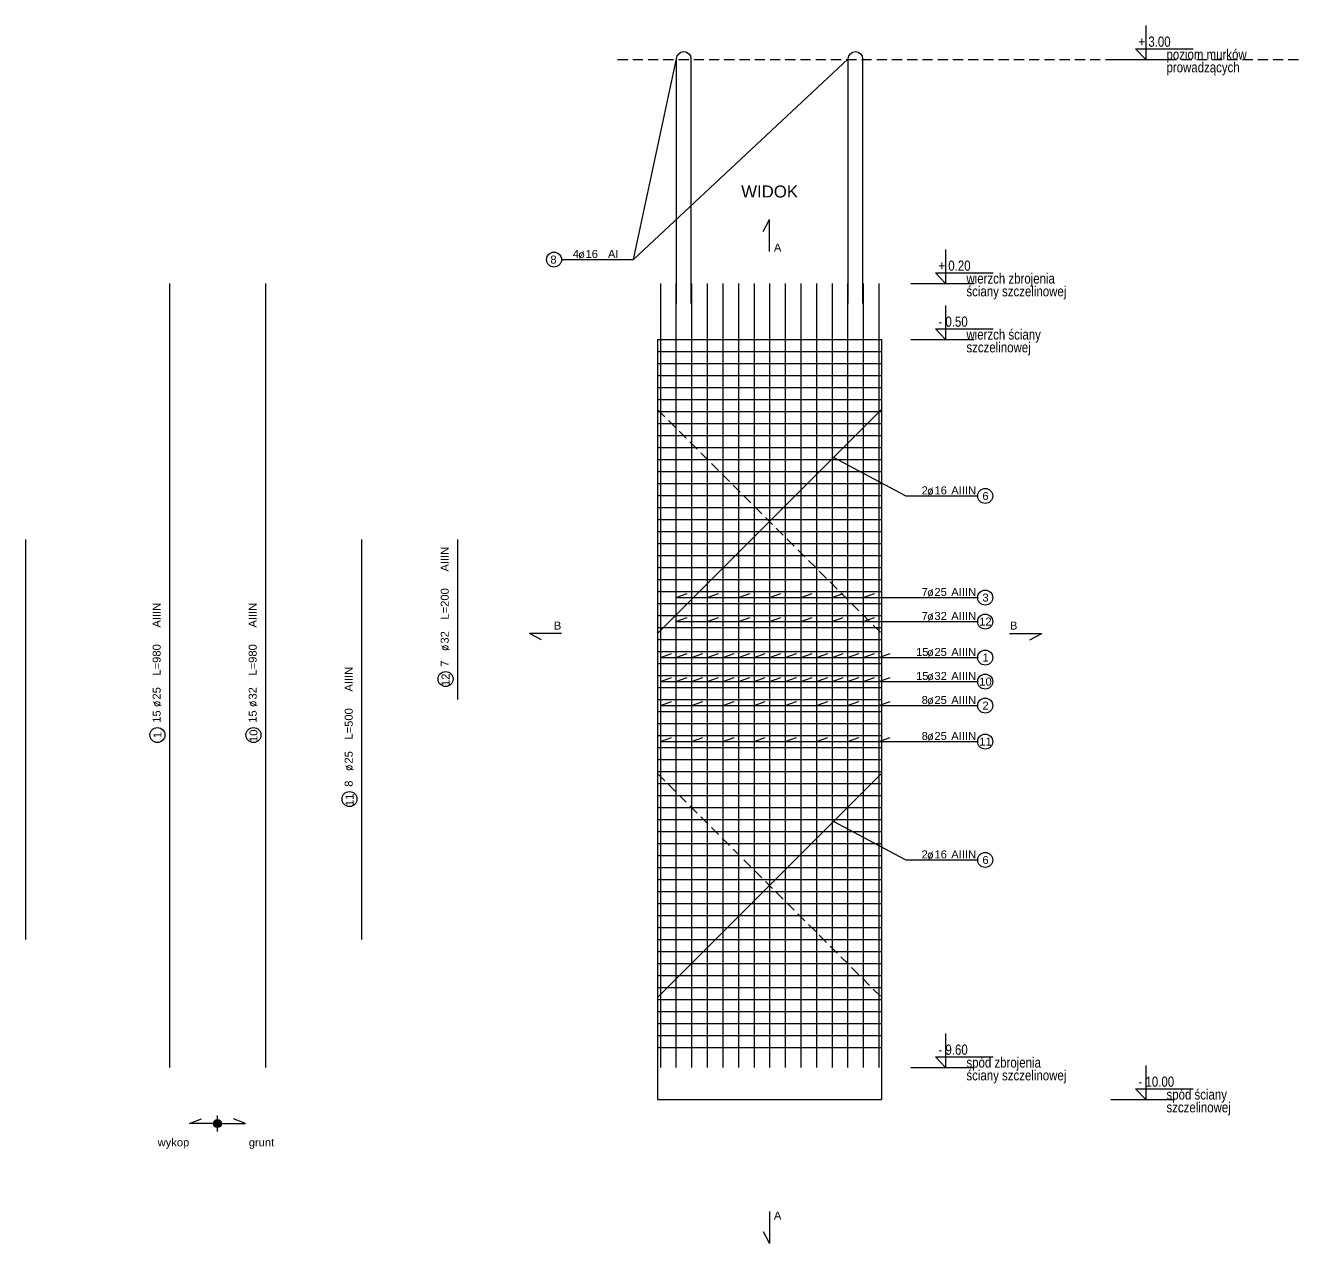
# Model space of a CAD drawing. Extents: x -5033 to 9347, y -16423 to -2430.
# Drawn here: x 2190 to 3779, y -12523 to -11000 of the extents above; entities that cross this region are included whole.
import ezdxf
from ezdxf.enums import TextEntityAlignment as Align

# ---------------------------------------------------------------- set-up
doc = ezdxf.new("R2010")
doc.units = 0
doc.header["$MEASUREMENT"] = 0
doc.linetypes.add('DASHED', pattern=[19.05, 12.7, -6.35])
for name, color, linetype in [('__SOL-KOTY_WYSOKOSCIOWE', 4, 'CONTINUOUS'), ('__SOL-OPISY', 4, 'CONTINUOUS'), ('__SOL-PRZERYWANA', 253, 'DASHED'), ('__SOL-WIDOK', 4, 'CONTINUOUS'), ('__SOL-ZBROJENIE', 3, 'CONTINUOUS')]:
    doc.layers.add(name, color=color, linetype=linetype)
doc.styles.add('ARIAL', font='arial.ttf', dxfattribs={"height": 2.5})
doc.styles.add('SIMPLEX', font='SIMPLEX.SHX', dxfattribs={"width": 0.8})
doc.styles.get("Standard").update_dxf_attribs({"font": 'arial.ttf'})

# ---------------------------------------------------------------- blocks, each defined once
blk = doc.blocks.new('OPIS_PRET_BEZ_LINII')
at = {"layer": '__SOL-OPISY'}
blk.add_circle((25.7, 0), 9.36, dxfattribs=at)
at = {"layer": '__SOL-OPISY', "style": 'SIMPLEX', "width": 0.9}
blk.add_text(' %%c ', height=10, dxfattribs=at).set_placement((64.7, -4.8), align=Align.CENTER)
at = {"layer": '__SOL-OPISY', "style": 'ARIAL', "width": 0.8}
blk.add_attdef('NUMER', text='', height=10, dxfattribs=at).set_placement((25.7, 0), align=Align.MIDDLE)
blk.add_attdef('ILOSC', text='', height=10, dxfattribs=at).set_placement((56.9, -5.1), align=Align.RIGHT)
for tag, p in [('SREDNICA', (71, -5.1)), ('DLUGOSC', (95.1, -5.2)), ('STAL', (144.7, -5.2))]:
    blk.add_attdef(tag, p, '', height=10, dxfattribs=at)
blk = doc.blocks.new('OPIS_PRAWY')
at = {"layer": '__SOL-OPISY'}
blk.add_line((0, 0), (90, 0), dxfattribs=at)
blk.add_circle((99.4, 0), 9.36, dxfattribs=at)
at = {"layer": '__SOL-OPISY', "style": 'SIMPLEX', "width": 0.9}
blk.add_text(' %%c ', height=10, dxfattribs=at).set_placement((20.9, 0.5))
at = {"layer": '__SOL-OPISY', "style": 'ARIAL', "width": 0.8}
blk.add_attdef('ILOSC', text='', height=10, dxfattribs=at).set_placement((27.1, 0.1), align=Align.RIGHT)
for tag, p in [('SREDNICA', (35.4, 0.1)), ('STAL', (58.4, 0.5))]:
    blk.add_attdef(tag, p, '', height=10, dxfattribs=at)
for tag, p in [('NUMER', (99.4, 0)), ('DLUGOSC', (52.8, -6.1))]:
    blk.add_attdef(tag, text='', height=10, dxfattribs=at).set_placement(p, align=Align.MIDDLE)
blk = doc.blocks.new('OPIS_LEWY')
at = {"layer": '__SOL-OPISY'}
blk.add_line((-90, 0), (0, 0), dxfattribs=at)
blk.add_circle((-99.4, 0), 9.36, dxfattribs=at)
at = {"layer": '__SOL-OPISY', "style": 'SIMPLEX', "width": 0.9}
blk.add_text(' %%c ', height=10, dxfattribs=at).set_placement((-75, 0.5))
at = {"layer": '__SOL-OPISY', "style": 'ARIAL', "width": 0.8}
for tag, p in [('NUMER', (-99.4, 0)), ('DLUGOSC', (-58.9, -6.6))]:
    blk.add_attdef(tag, text='', height=10, dxfattribs=at).set_placement(p, align=Align.MIDDLE)
blk.add_attdef('ILOSC', text='', height=10, dxfattribs=at).set_placement((-74, 0.1), align=Align.RIGHT)
for tag, p in [('SREDNICA', (-65.8, 0.1)), ('STAL', (-42.7, 0.3))]:
    blk.add_attdef(tag, p, '', height=10, dxfattribs=at)
blk = doc.blocks.new('KOTA')
at = {"layer": '__SOL-KOTY_WYSOKOSCIOWE'}
for p, q in [((0, 33.4), (0, 0)), ((-34, 0), (28, 0)), ((0, 0), (-9.9, 10.4)), ((-9.9, 10.4), (46.5, 10.4))]:
    blk.add_line(p, q, dxfattribs=at)
at = {"layer": '__SOL-KOTY_WYSOKOSCIOWE', "style": 'ARIAL', "width": 0.8}
blk.add_attdef('RZEDNA', (500.5, 15.9), '', height=10.4, dxfattribs=at)

msp = doc.modelspace()

# ---------------------------------------------------------------- hatches: boundary and pattern name
at = {"layer": '__SOL-OPISY'}
msp.add_hatch(color=256, dxfattribs=at).paths.add_polyline_path([(2435, -12373, 1), (2425, -12373, 1)])

# ---------------------------------------------------------------- linework, layer by layer
for p, q in [((2950, -11293), (3003.75, -11042)), ((2950, -11293), (3218.25, -11042)), ((3112, -11258), (3120, -11243)), ((3120, -11283), (3120, -11243)), ((3290, -11588.5), (3200, -11540.5)), ((3003, -11715.5), (3017.1, -11710.4)), ((3003, -11715.5), (3290, -11715.5)), ((3042, -11715.5), (3056.1, -11710.4)), ((3081, -11715.5), (3095.1, -11710.4)), ((3120, -11715.5), (3134.1, -11710.4)), ((3159, -11715.5), (3173.1, -11710.4)), ((3198, -11715.5), (3212.1, -11710.4)), ((3237, -11715.5), (3251.1, -11710.4)), ((3003, -11745.5), (3017.1, -11740.4)), ((3003, -11745.5), (3290, -11745.5)), ((3042, -11745.5), (3056.1, -11740.4)), ((3081, -11745.5), (3095.1, -11740.4)), ((3120, -11745.5), (3134.1, -11740.4)), ((3159, -11745.5), (3173.1, -11740.4)), ((3198, -11745.5), (3212.1, -11740.4)), ((3237, -11745.5), (3251.1, -11740.4)), ((2860, -11760.5), (2820, -11760.5)), ((2835, -11768.5), (2820, -11760.5)), ((3420, -11760.5), (3460, -11760.5)), ((3445, -11768.5), (3460, -11760.5)), ((2983.5, -11790.5), (2997.6, -11785.4)), ((3003, -11790.5), (3017.1, -11785.4)), ((3022.5, -11790.5), (3036.6, -11785.4)), ((3042, -11790.5), (3056.1, -11785.4)), ((3061.5, -11790.5), (3075.6, -11785.4)), ((3081, -11790.5), (3095.1, -11785.4)), ((3100.5, -11790.5), (3114.6, -11785.4)), ((3120, -11790.5), (3134.1, -11785.4)), ((3139.5, -11790.5), (3153.6, -11785.4)), ((3159, -11790.5), (3173.1, -11785.4)), ((3178.5, -11790.5), (3192.6, -11785.4)), ((3198, -11790.5), (3212.1, -11785.4)), ((3217.5, -11790.5), (3231.6, -11785.4)), ((3237, -11790.5), (3251.1, -11785.4)), ((3256.5, -11790.5), (3270.6, -11785.4)), ((2983.5, -11790.5), (3290, -11790.5)), ((2983.5, -11820.5), (2997.6, -11815.4)), ((3003, -11820.5), (3017.1, -11815.4)), ((3022.5, -11820.5), (3036.6, -11815.4)), ((3042, -11820.5), (3056.1, -11815.4)), ((3061.5, -11820.5), (3075.6, -11815.4)), ((3081, -11820.5), (3095.1, -11815.4)), ((3100.5, -11820.5), (3114.6, -11815.4)), ((3120, -11820.5), (3134.1, -11815.4)), ((3139.5, -11820.5), (3153.6, -11815.4)), ((3159, -11820.5), (3173.1, -11815.4)), ((3178.5, -11820.5), (3192.6, -11815.4)), ((3198, -11820.5), (3212.1, -11815.4)), ((3217.5, -11820.5), (3231.6, -11815.4)), ((3237, -11820.5), (3251.1, -11815.4)), ((3256.5, -11820.5), (3270.6, -11815.4)), ((2983.5, -11820.5), (3290, -11820.5)), ((2983.5, -11850.5), (2997.6, -11845.4)), ((2983.5, -11850.5), (3290, -11850.5)), ((3022.5, -11850.5), (3036.6, -11845.4)), ((3061.5, -11850.5), (3075.6, -11845.4)), ((3100.5, -11850.5), (3114.6, -11845.4)), ((3139.5, -11850.5), (3153.6, -11845.4)), ((3178.5, -11850.5), (3192.6, -11845.4)), ((3217.5, -11850.5), (3231.6, -11845.4)), ((3256.5, -11850.5), (3270.6, -11845.4)), ((2983.5, -11895.5), (2997.6, -11890.4)), ((2983.5, -11895.5), (3290, -11895.5)), ((3022.5, -11895.5), (3036.6, -11890.4)), ((3061.5, -11895.5), (3075.6, -11890.4)), ((3100.5, -11895.5), (3114.6, -11890.4)), ((3139.5, -11895.5), (3153.6, -11890.4)), ((3178.5, -11895.5), (3192.6, -11890.4)), ((3217.5, -11895.5), (3231.6, -11890.4)), ((3256.5, -11895.5), (3270.6, -11890.4)), ((3290, -12043.5), (3200, -11995.5)), ((2395, -12373), (2410, -12367)), ((2430, -12373), (2395, -12373)), ((2430, -12383), (2430, -12363)), ((2430, -12373), (2465, -12373)), ((2465, -12373), (2450, -12367)), ((3120, -12483), (3120, -12523)), ((3112, -12508), (3120, -12523))]:
    msp.add_line(p, q, dxfattribs=at)
msp.add_circle((2430, -12373), 5, dxfattribs=at)
at = {"layer": '__SOL-PRZERYWANA'}
msp.add_line((2930, -11043), (4280, -11043), dxfattribs=at)
for points in [[(2980, -11460.5), (2980, -11480.5), (3260, -11760.5), (3260, -11780.5)], [(2980, -11915.5), (2980, -11935.5), (3260, -12215.5), (3260, -12235.5)]]:
    msp.add_lwpolyline(points, dxfattribs=at)
at = {"layer": '__SOL-WIDOK'}
for p, q in [((2980, -11393), (2980, -12343)), ((2980, -11393), (3260, -11393)), ((3260, -11393), (3260, -12343)), ((2980, -12343), (3260, -12343))]:
    msp.add_line(p, q, dxfattribs=at)
at = {"layer": '__SOL-ZBROJENIE'}
for p, q in [((2370, -11323), (2370, -12303)), ((2490, -11323), (2490, -12303)), ((2983.5, -11323), (2983.5, -12303)), ((3003, -11323), (3003, -12303)), ((3022.5, -11323), (3022.5, -12303)), ((3042, -11323), (3042, -12303)), ((3061.5, -11323), (3061.5, -12303)), ((3081, -11323), (3081, -12303)), ((3100.5, -11323), (3100.5, -12303)), ((3120, -11323), (3120, -12303)), ((3139.5, -11323), (3139.5, -12303)), ((3159, -11323), (3159, -12303)), ((3178.5, -11323), (3178.5, -12303)), ((3198, -11323), (3198, -12303)), ((3217.5, -11323), (3217.5, -12303)), ((3237, -11323), (3237, -12303)), ((3256.5, -11323), (3256.5, -12303)), ((2980, -11408), (3260, -11408)), ((2980, -11423), (3260, -11423)), ((2980, -11438), (3260, -11438)), ((2980, -11453), (3260, -11453)), ((2980, -11468), (3260, -11468)), ((2980, -11483), (3260, -11483)), ((2980, -11498), (3260, -11498)), ((2980, -11513), (3260, -11513)), ((2980, -11528), (3260, -11528)), ((2980, -11543), (3260, -11543)), ((2980, -11558), (3260, -11558)), ((2980, -11573), (3260, -11573)), ((2980, -11588), (3260, -11588)), ((2980, -11603), (3260, -11603)), ((2980, -11618), (3260, -11618)), ((2190, -11643), (2190, -12143)), ((2610, -11643), (2610, -12143)), ((2730, -11643), (2730, -11843)), ((2980, -11633), (3260, -11633)), ((2980, -11648), (3260, -11648)), ((2980, -11663), (3260, -11663)), ((2980, -11678), (3260, -11678)), ((2980, -11693), (3260, -11693)), ((2980, -11708), (3260, -11708)), ((2980, -11723), (3260, -11723)), ((2980, -11738), (3260, -11738)), ((2980, -11753), (3260, -11753)), ((2980, -11768), (3260, -11768)), ((2980, -11783), (3260, -11783)), ((2980, -11798), (3260, -11798)), ((2980, -11813), (3260, -11813)), ((2980, -11828), (3260, -11828)), ((2980, -11843), (3260, -11843)), ((2980, -11858), (3260, -11858)), ((2980, -11873), (3260, -11873)), ((2980, -11888), (3260, -11888)), ((2980, -11903), (3260, -11903)), ((2980, -11918), (3260, -11918)), ((2980, -11933), (3260, -11933)), ((2980, -11948), (3260, -11948)), ((2980, -11963), (3260, -11963)), ((2980, -11978), (3260, -11978)), ((2980, -11993), (3260, -11993)), ((2980, -12008), (3260, -12008)), ((2980, -12023), (3260, -12023)), ((2980, -12038), (3260, -12038)), ((2980, -12053), (3260, -12053)), ((2980, -12068), (3260, -12068)), ((2980, -12083), (3260, -12083)), ((2980, -12098), (3260, -12098)), ((2980, -12113), (3260, -12113)), ((2980, -12128), (3260, -12128)), ((2980, -12143), (3260, -12143)), ((2980, -12158), (3260, -12158)), ((2980, -12173), (3260, -12173)), ((2980, -12188), (3260, -12188)), ((2980, -12203), (3260, -12203)), ((2980, -12218), (3260, -12218)), ((2980, -12233), (3260, -12233)), ((2980, -12248), (3260, -12248)), ((2980, -12263), (3260, -12263)), ((2980, -12278), (3260, -12278))]:
    msp.add_line(p, q, dxfattribs=at)
for points in [[(3003.75, -11347.9), (3003.75, -11042, -1), (3021.75, -11042), (3021.75, -11347.9)], [(3218.25, -11347.9), (3218.25, -11042, -1), (3236.25, -11042), (3236.25, -11347.9)]]:
    msp.add_lwpolyline(points, format="xyb", dxfattribs=at)
for points in [[(3260, -11460.5), (3260, -11480.5), (2980, -11760.5), (2980, -11780.5)], [(3260, -11915.5), (3260, -11935.5), (2980, -12215.5), (2980, -12235.5)]]:
    msp.add_lwpolyline(points, dxfattribs=at)

# ---------------------------------------------------------------- block references
at = {"layer": '__SOL-KOTY_WYSOKOSCIOWE'}
ref = msp.add_blockref('KOTA', (3590, -11043), dxfattribs=dict(at, xscale=1.28, yscale=1.28, zscale=1.28))
ref.add_attrib('RZEDNA', '+ 3.00', (3581, -11027), dxfattribs={"height": 12.8, "style": 'ARIAL', "width": 0.8})
ref.add_attrib('OPIS1', 'poziom murków', (3616, -11043), dxfattribs={"height": 12.8, "style": 'ARIAL', "width": 0.8})
ref.add_attrib('OPIS2', 'prowadzących', (3616, -11059), dxfattribs={"height": 12.8, "style": 'ARIAL', "width": 0.8})
ref = msp.add_blockref('KOTA', (3340, -11323), dxfattribs=dict(at, xscale=1.28, yscale=1.28, zscale=1.28))
ref.add_attrib('RZEDNA', '+ 0.20', (3331, -11307), dxfattribs={"height": 12.8, "style": 'ARIAL', "width": 0.8})
ref.add_attrib('OPIS1', 'wierzch zbrojenia', (3366, -11323), dxfattribs={"height": 12.8, "style": 'ARIAL', "width": 0.8})
ref.add_attrib('OPIS2', 'ściany szczelinowej', (3366, -11339), dxfattribs={"height": 12.8, "style": 'ARIAL', "width": 0.8})
ref = msp.add_blockref('KOTA', (3340, -11393), dxfattribs=dict(at, xscale=1.28, yscale=1.28, zscale=1.28))
ref.add_attrib('RZEDNA', '- 0.50', (3331, -11377), dxfattribs={"height": 12.8, "style": 'ARIAL', "width": 0.8})
ref.add_attrib('OPIS1', 'wierzch ściany', (3366, -11393), dxfattribs={"height": 12.8, "style": 'ARIAL', "width": 0.8})
ref.add_attrib('OPIS2', 'szczelinowej', (3366, -11409), dxfattribs={"height": 12.8, "style": 'ARIAL', "width": 0.8})
ref = msp.add_blockref('KOTA', (3340, -12303), dxfattribs=dict(at, xscale=1.28, yscale=1.28, zscale=1.28))
ref.add_attrib('RZEDNA', '- 9.60', (3331, -12287), dxfattribs={"height": 12.8, "style": 'ARIAL', "width": 0.8})
ref.add_attrib('OPIS1', 'spód zbrojenia', (3366, -12303), dxfattribs={"height": 12.8, "style": 'ARIAL', "width": 0.8})
ref.add_attrib('OPIS2', 'ściany szczelinowej', (3366, -12319), dxfattribs={"height": 12.8, "style": 'ARIAL', "width": 0.8})
ref = msp.add_blockref('KOTA', (3590, -12343), dxfattribs=dict(at, xscale=1.28, yscale=1.28, zscale=1.28))
ref.add_attrib('RZEDNA', '- 10.00', (3581, -12327), dxfattribs={"height": 12.8, "style": 'ARIAL', "width": 0.8})
ref.add_attrib('OPIS1', 'spód ściany', (3616, -12343), dxfattribs={"height": 12.8, "style": 'ARIAL', "width": 0.8})
ref.add_attrib('OPIS2', 'szczelinowej', (3616, -12359), dxfattribs={"height": 12.8, "style": 'ARIAL', "width": 0.8})
at = {"layer": '__SOL-OPISY'}
ref = msp.add_blockref('OPIS_LEWY', (2950, -11293), dxfattribs=at)
ref.add_attrib('ILOSC', '4', (2874, -11291), dxfattribs={"height": 10, "style": 'ARIAL'})
ref.add_attrib('SREDNICA', '16', (2890, -11291), dxfattribs={"height": 10, "style": 'ARIAL'})
ref.add_attrib('STAL', 'AI', (2918, -11291), dxfattribs={"height": 10, "style": 'ARIAL'})
ref.add_attrib('NUMER', '8', (2846, -11298), dxfattribs={"height": 10, "style": 'ARIAL'})
ref = msp.add_blockref('OPIS_PRAWY', (3290, -11588.5), dxfattribs=at)
ref.add_attrib('ILOSC', '2', (3310, -11586.5), dxfattribs={"height": 10, "style": 'ARIAL'})
ref.add_attrib('SREDNICA', '16', (3326, -11586.5), dxfattribs={"height": 10, "style": 'ARIAL'})
ref.add_attrib('STAL', 'AIIIN', (3347, -11586.5), dxfattribs={"height": 10, "style": 'ARIAL'})
ref.add_attrib('NUMER', '6', (3386, -11593.5), dxfattribs={"height": 10, "style": 'ARIAL'})
ref = msp.add_blockref('OPIS_PRET_BEZ_LINII', (2715, -11843), dxfattribs=dict(at, rotation=90))
ref.add_attrib('NUMER', '12', (2720, -11826), dxfattribs={"height": 10, "rotation": 90, "style": 'ARIAL'})
ref.add_attrib('ILOSC', '7', (2719, -11802), dxfattribs={"height": 10, "rotation": 90, "style": 'ARIAL'})
ref.add_attrib('SREDNICA', '32', (2719, -11773), dxfattribs={"height": 10, "rotation": 90, "style": 'ARIAL'})
ref.add_attrib('DLUGOSC', 'L=200', (2719, -11743), dxfattribs={"height": 10, "rotation": 90, "style": 'ARIAL'})
ref.add_attrib('STAL', 'AIIIN', (2719, -11683), dxfattribs={"height": 10, "rotation": 90, "style": 'ARIAL'})
ref = msp.add_blockref('OPIS_PRAWY', (3290, -11715.5), dxfattribs=at)
ref.add_attrib('ILOSC', '7', (3310, -11713.5), dxfattribs={"height": 10, "style": 'ARIAL'})
ref.add_attrib('SREDNICA', '25', (3326, -11713.5), dxfattribs={"height": 10, "style": 'ARIAL'})
ref.add_attrib('STAL', 'AIIIN', (3347, -11713.5), dxfattribs={"height": 10, "style": 'ARIAL'})
ref.add_attrib('NUMER', '3', (3386, -11720.5), dxfattribs={"height": 10, "style": 'ARIAL'})
ref = msp.add_blockref('OPIS_PRET_BEZ_LINII', (2355, -11913), dxfattribs=dict(at, rotation=90))
ref.add_attrib('NUMER', '1', (2360, -11891), dxfattribs={"height": 10, "rotation": 90, "style": 'ARIAL'})
ref.add_attrib('ILOSC', '15', (2359, -11872), dxfattribs={"height": 10, "rotation": 90, "style": 'ARIAL'})
ref.add_attrib('SREDNICA', '25', (2359, -11843), dxfattribs={"height": 10, "rotation": 90, "style": 'ARIAL'})
ref.add_attrib('DLUGOSC', 'L=980', (2359, -11813), dxfattribs={"height": 10, "rotation": 90, "style": 'ARIAL'})
ref.add_attrib('STAL', 'AIIIN', (2359, -11753), dxfattribs={"height": 10, "rotation": 90, "style": 'ARIAL'})
ref = msp.add_blockref('OPIS_PRET_BEZ_LINII', (2475, -11913), dxfattribs=dict(at, rotation=90))
ref.add_attrib('NUMER', '10', (2480, -11896), dxfattribs={"height": 10, "rotation": 90, "style": 'ARIAL'})
ref.add_attrib('ILOSC', '15', (2479, -11872), dxfattribs={"height": 10, "rotation": 90, "style": 'ARIAL'})
ref.add_attrib('SREDNICA', '32', (2479, -11843), dxfattribs={"height": 10, "rotation": 90, "style": 'ARIAL'})
ref.add_attrib('DLUGOSC', 'L=980', (2479, -11813), dxfattribs={"height": 10, "rotation": 90, "style": 'ARIAL'})
ref.add_attrib('STAL', 'AIIIN', (2479, -11753), dxfattribs={"height": 10, "rotation": 90, "style": 'ARIAL'})
ref = msp.add_blockref('OPIS_PRAWY', (3290, -11745.5), dxfattribs=at)
ref.add_attrib('ILOSC', '7', (3310, -11743.5), dxfattribs={"height": 10, "style": 'ARIAL'})
ref.add_attrib('SREDNICA', '32', (3326, -11743.5), dxfattribs={"height": 10, "style": 'ARIAL'})
ref.add_attrib('STAL', 'AIIIN', (3347, -11743.5), dxfattribs={"height": 10, "style": 'ARIAL'})
ref.add_attrib('NUMER', '12', (3382, -11750.5), dxfattribs={"height": 10, "style": 'ARIAL'})
ref = msp.add_blockref('OPIS_PRAWY', (3290, -11790.5), dxfattribs=at)
ref.add_attrib('ILOSC', '15', (3303, -11788.5), dxfattribs={"height": 10, "style": 'ARIAL'})
ref.add_attrib('SREDNICA', '25', (3326, -11788.5), dxfattribs={"height": 10, "style": 'ARIAL'})
ref.add_attrib('STAL', 'AIIIN', (3347, -11788.5), dxfattribs={"height": 10, "style": 'ARIAL'})
ref.add_attrib('NUMER', '1', (3386, -11795.5), dxfattribs={"height": 10, "style": 'ARIAL'})
ref = msp.add_blockref('OPIS_PRET_BEZ_LINII', (2595, -11993), dxfattribs=dict(at, rotation=90))
ref.add_attrib('NUMER', '11', (2600, -11976), dxfattribs={"height": 10, "rotation": 90, "style": 'ARIAL'})
ref.add_attrib('ILOSC', '8', (2599, -11952), dxfattribs={"height": 10, "rotation": 90, "style": 'ARIAL'})
ref.add_attrib('SREDNICA', '25', (2599, -11923), dxfattribs={"height": 10, "rotation": 90, "style": 'ARIAL'})
ref.add_attrib('DLUGOSC', 'L=500', (2599, -11893), dxfattribs={"height": 10, "rotation": 90, "style": 'ARIAL'})
ref.add_attrib('STAL', 'AIIIN', (2599, -11833), dxfattribs={"height": 10, "rotation": 90, "style": 'ARIAL'})
ref = msp.add_blockref('OPIS_PRAWY', (3290, -11820.5), dxfattribs=at)
ref.add_attrib('ILOSC', '15', (3303, -11818.5), dxfattribs={"height": 10, "style": 'ARIAL'})
ref.add_attrib('SREDNICA', '32', (3326, -11818.5), dxfattribs={"height": 10, "style": 'ARIAL'})
ref.add_attrib('STAL', 'AIIIN', (3347, -11818.5), dxfattribs={"height": 10, "style": 'ARIAL'})
ref.add_attrib('NUMER', '10', (3382, -11825.5), dxfattribs={"height": 10, "style": 'ARIAL'})
ref = msp.add_blockref('OPIS_PRAWY', (3290, -11850.5), dxfattribs=at)
ref.add_attrib('ILOSC', '8', (3310, -11848.5), dxfattribs={"height": 10, "style": 'ARIAL'})
ref.add_attrib('SREDNICA', '25', (3326, -11848.5), dxfattribs={"height": 10, "style": 'ARIAL'})
ref.add_attrib('STAL', 'AIIIN', (3347, -11848.5), dxfattribs={"height": 10, "style": 'ARIAL'})
ref.add_attrib('NUMER', '2', (3386, -11855.5), dxfattribs={"height": 10, "style": 'ARIAL'})
ref = msp.add_blockref('OPIS_PRAWY', (3290, -11895.5), dxfattribs=at)
ref.add_attrib('ILOSC', '8', (3310, -11893.5), dxfattribs={"height": 10, "style": 'ARIAL'})
ref.add_attrib('SREDNICA', '25', (3326, -11893.5), dxfattribs={"height": 10, "style": 'ARIAL'})
ref.add_attrib('STAL', 'AIIIN', (3347, -11893.5), dxfattribs={"height": 10, "style": 'ARIAL'})
ref.add_attrib('NUMER', '11', (3382, -11900.5), dxfattribs={"height": 10, "style": 'ARIAL'})
ref = msp.add_blockref('OPIS_PRAWY', (3290, -12043.5), dxfattribs=at)
ref.add_attrib('ILOSC', '2', (3310, -12041.5), dxfattribs={"height": 10, "style": 'ARIAL'})
ref.add_attrib('SREDNICA', '16', (3326, -12041.5), dxfattribs={"height": 10, "style": 'ARIAL'})
ref.add_attrib('STAL', 'AIIIN', (3347, -12041.5), dxfattribs={"height": 10, "style": 'ARIAL'})
ref.add_attrib('NUMER', '6', (3386, -12048.5), dxfattribs={"height": 10, "style": 'ARIAL'})

# ---------------------------------------------------------------- texts
at = {"layer": '__SOL-OPISY', "width": 2500, "attachment_point": 5}
for s, insert, char_height in [('\\P\\PWIDOK\\P', (3120, -11183), 15), ('A\\P', (3130, -11278), 10), ('B\\P', (2855, -11750.5), 10), ('B\\P', (3425, -11750.5), 10), ('wykop\\P', (2375, -12398), 10), ('grunt\\P', (2485, -12398), 10), ('A\\P', (3130, -12488), 10)]:
    msp.add_mtext(s, dxfattribs=dict(at, insert=insert, char_height=char_height))

doc.saveas('drawing.dxf')
